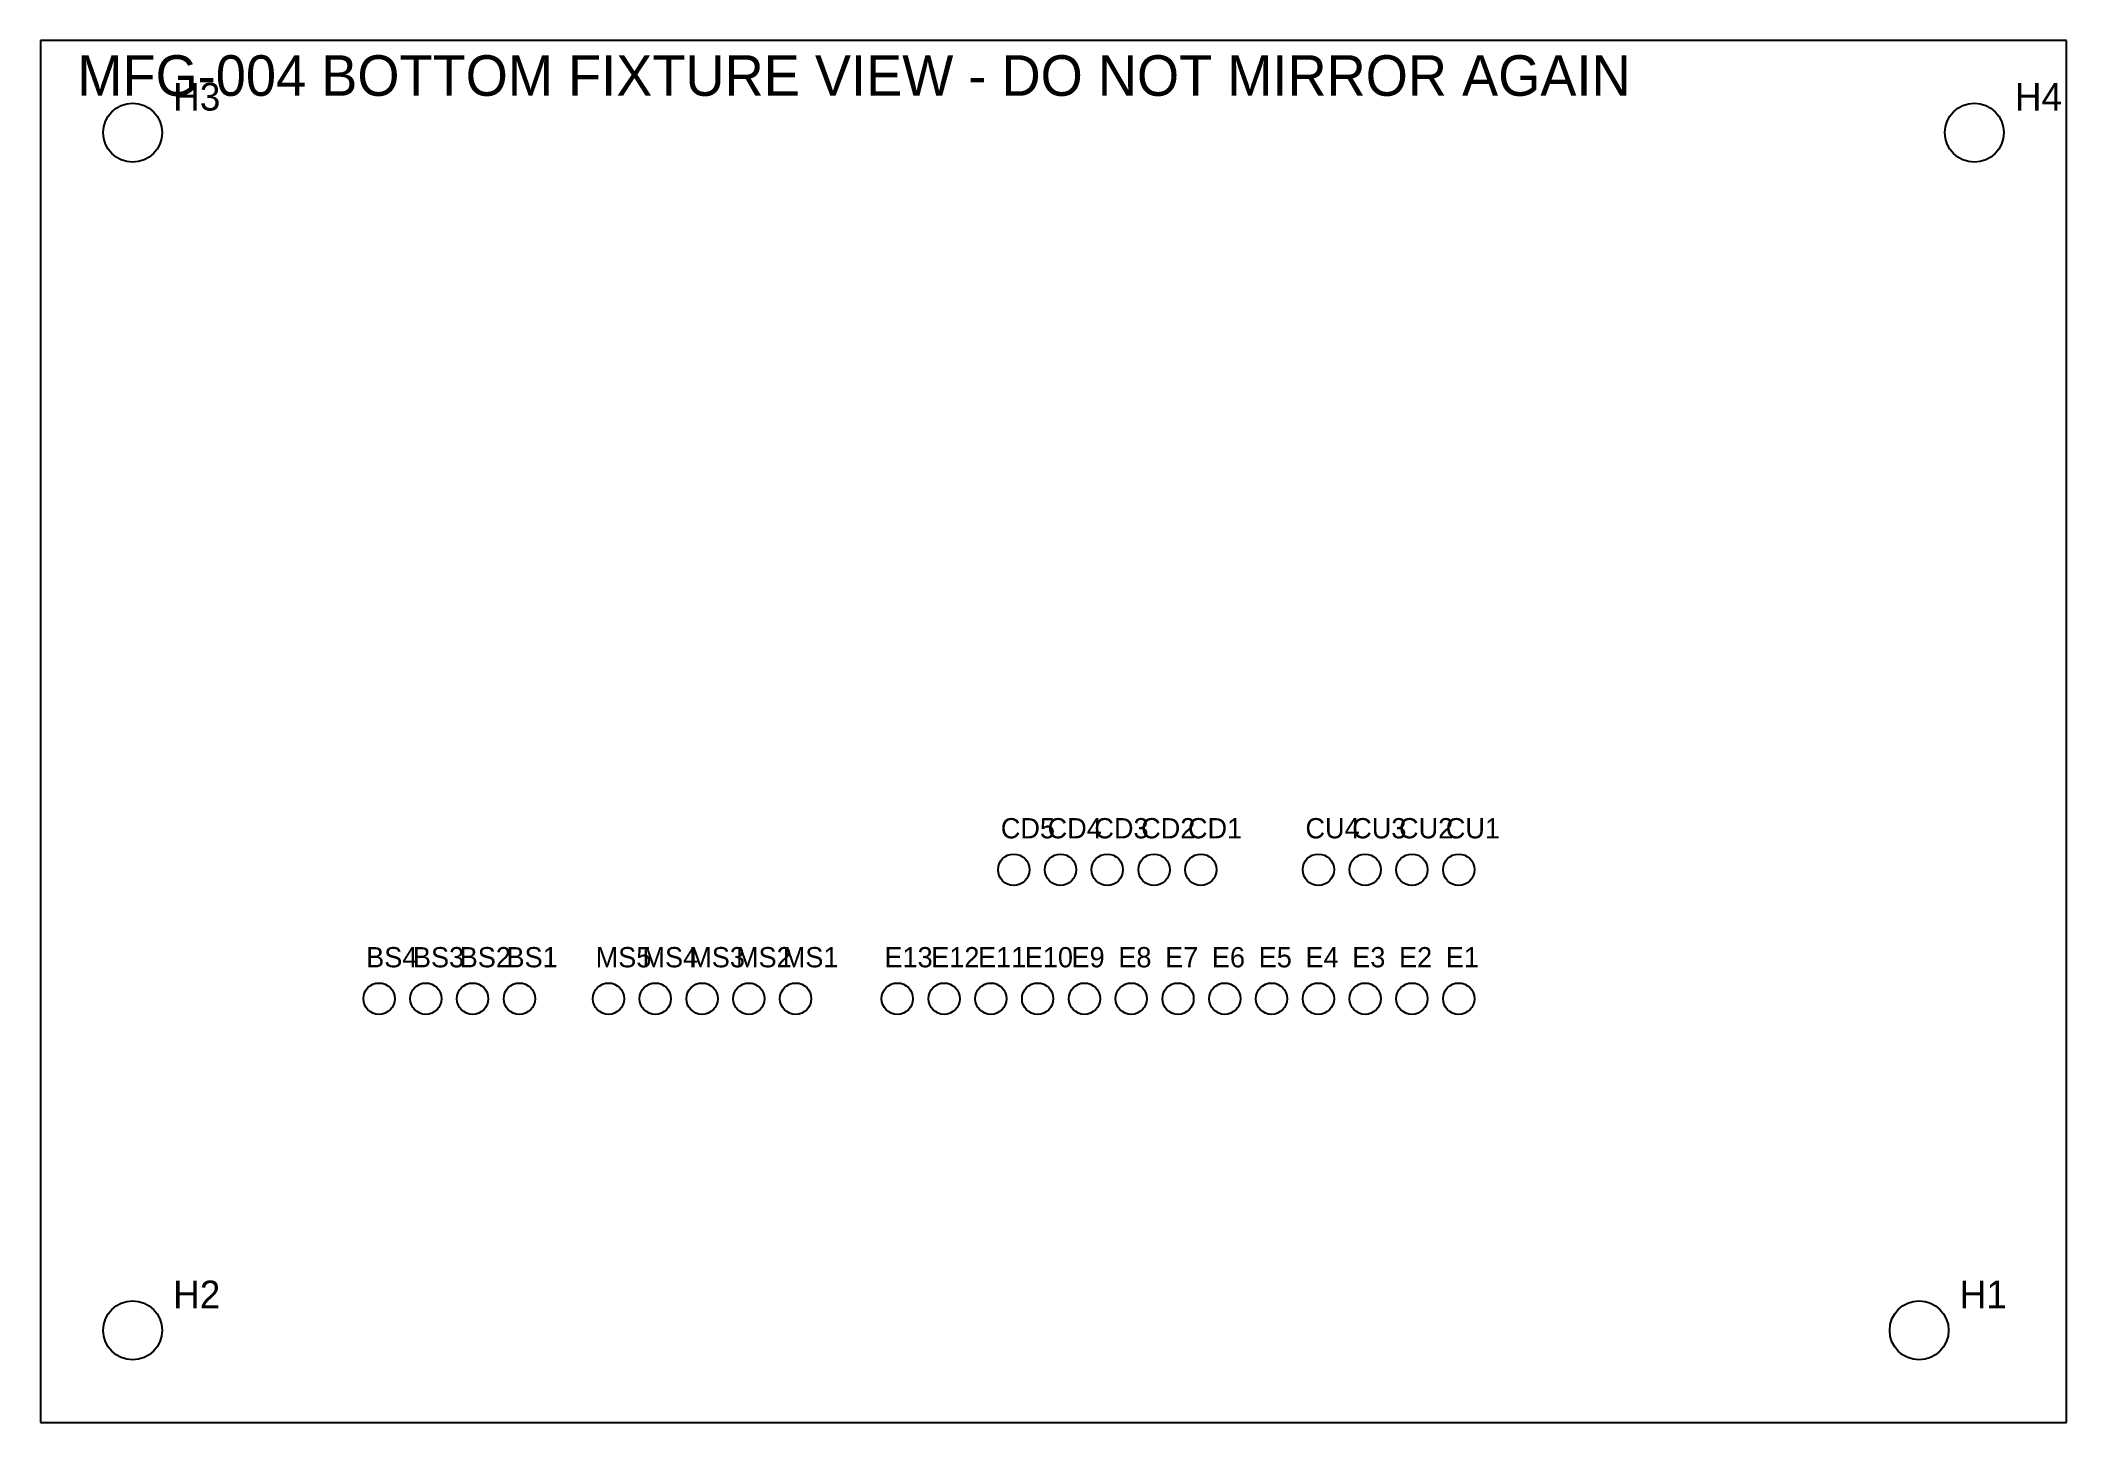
# Model space of a CAD drawing. Header units: millimetres. Extents: x 0 to 110, y 0 to 75.
import ezdxf

# ---------------------------------------------------------------- set-up
doc = ezdxf.new("R2010")
doc.units = ezdxf.units.MM

msp = doc.modelspace()

# ---------------------------------------------------------------- linework, layer by layer
at = {"layer": 'BOARD_OUTLINE'}
for p, q in [((110, 75), (0, 75)), ((0, 75), (0, 0)), ((110, 0), (110, 75)), ((0, 0), (110, 0))]:
    msp.add_line(p, q, dxfattribs=at)
at = {"layer": 'MOUNTING_HOLES_D3_2'}
for centre in [(5, 70), (105, 70), (5, 5), (102, 5)]:
    msp.add_circle(centre, 1.6, dxfattribs=at)
at = {"layer": 'POGO_D1_7'}
for centre in [(52.84, 30), (55.38, 30), (57.92, 30), (60.46, 30), (63, 30), (69.38, 30), (71.92, 30), (74.46, 30), (77, 30), (18.38, 23), (20.92, 23), (23.46, 23), (26, 23), (30.84, 23), (33.38, 23), (35.92, 23), (38.46, 23), (41, 23), (46.52, 23), (49.06, 23), (51.6, 23), (54.14, 23), (56.68, 23), (59.22, 23), (61.76, 23), (64.3, 23), (66.84, 23), (69.38, 23), (71.92, 23), (74.46, 23), (77, 23)]:
    msp.add_circle(centre, 0.85, dxfattribs=at)

# ---------------------------------------------------------------- texts
at = {"layer": 'LABELS'}
for s, height, p in [('H3', 1.5, (7.2, 71.2)), ('H4', 1.5, (107.2, 71.2)), ('CD5', 1.1, (52.14, 31.7)), ('CD4', 1.1, (54.68, 31.7)), ('CD3', 1.1, (57.22, 31.7)), ('CD2', 1.1, (59.76, 31.7)), ('CD1', 1.1, (62.3, 31.7)), ('CU4', 1.1, (68.68, 31.7)), ('CU3', 1.1, (71.22, 31.7)), ('CU2', 1.1, (73.76, 31.7)), ('CU1', 1.1, (76.3, 31.7)), ('BS4', 1.1, (17.68, 24.7)), ('BS3', 1.1, (20.22, 24.7)), ('BS2', 1.1, (22.76, 24.7)), ('BS1', 1.1, (25.3, 24.7)), ('MS5', 1.1, (30.14, 24.7)), ('MS4', 1.1, (32.68, 24.7)), ('MS3', 1.1, (35.22, 24.7)), ('MS2', 1.1, (37.76, 24.7)), ('MS1', 1.1, (40.3, 24.7)), ('E13', 1.1, (45.82, 24.7)), ('E12', 1.1, (48.36, 24.7)), ('E11', 1.1, (50.9, 24.7)), ('E10', 1.1, (53.44, 24.7)), ('E9', 1.1, (55.98, 24.7)), ('E8', 1.1, (58.52, 24.7)), ('E7', 1.1, (61.06, 24.7)), ('E6', 1.1, (63.6, 24.7)), ('E5', 1.1, (66.14, 24.7)), ('E4', 1.1, (68.68, 24.7)), ('E3', 1.1, (71.22, 24.7)), ('E2', 1.1, (73.76, 24.7)), ('E1', 1.1, (76.3, 24.7)), ('H2', 1.5, (7.2, 6.2)), ('H1', 1.5, (104.2, 6.2))]:
    msp.add_text(s, height=height, dxfattribs=at).set_placement(p)
at = {"layer": 'NOTES'}
msp.add_text('MFG-004 BOTTOM FIXTURE VIEW - DO NOT MIRROR AGAIN', height=2.2, dxfattribs=at).set_placement((2, 72))

doc.saveas('drawing.dxf')
